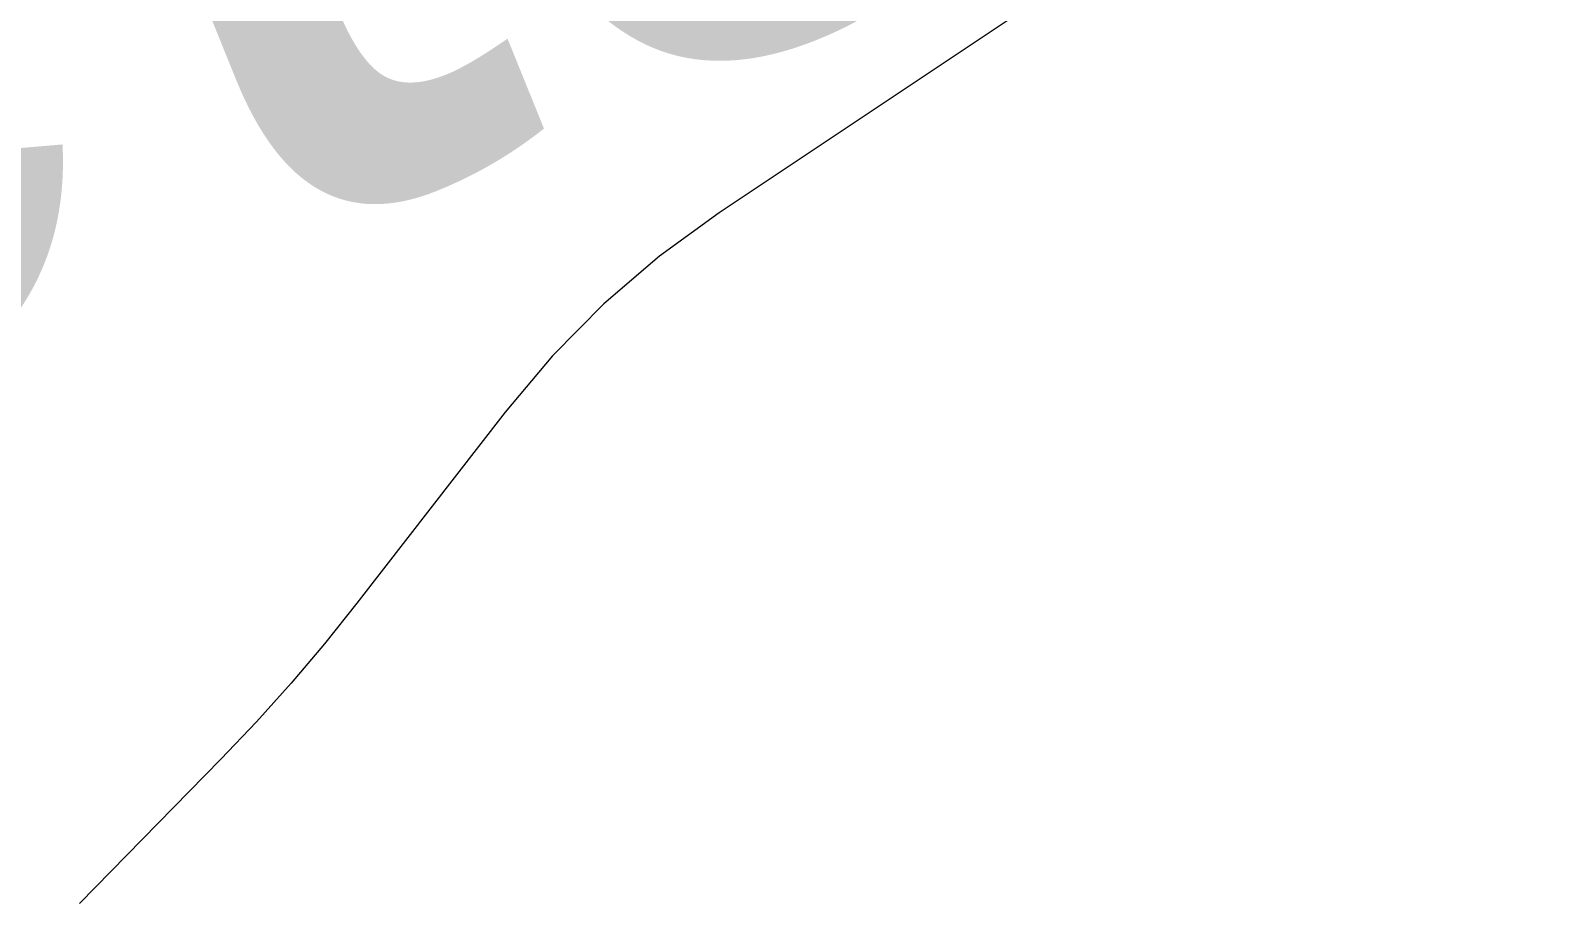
# Model space of a CAD drawing. Extents: x 2498567 to 2501210, y 7092229 to 7094464.
# Drawn here: x 2499752.79 to 2499759.89, y 7092984.19 to 7092988.24 of the extents above; entities that cross this region are included whole.
import ezdxf

# ---------------------------------------------------------------- set-up
doc = ezdxf.new("R2010")
doc.units = 0
doc.header["$MEASUREMENT"] = 0
doc.layers.add('18', color=7, linetype='Continuous', lineweight=0)
doc.layers.add('Level 31', color=254, linetype='Continuous', lineweight=0)
doc.styles.add('MONOTXT', font='monotxt.shx')

msp = doc.modelspace()

# ---------------------------------------------------------------- linework, layer by layer
at = {"layer": 'Level 31', "color": 35, "linetype": 'Continuous', "lineweight": 13}
for p, q in [((2499758.1285, 7092988.7988), (2499756.0093, 7092987.3857)), ((2499756.0093, 7092987.3857), (2499755.731, 7092987.1836)), ((2499755.731, 7092987.1836), (2499755.4717, 7092986.9611)), ((2499755.4717, 7092986.9611), (2499755.2313, 7092986.7183)), ((2499755.2313, 7092986.7183), (2499755.0099, 7092986.4551)), ((2499755.0099, 7092986.4551), (2499754.3176, 7092985.562)), ((2499754.3176, 7092985.562), (2499754.1667, 7092985.3729)), ((2499754.1667, 7092985.3729), (2499754.0104, 7092985.1885)), ((2499754.0104, 7092985.1885), (2499753.8488, 7092985.0087)), ((2499753.8488, 7092985.0087), (2499753.6819, 7092984.8335)), ((2499753.6819, 7092984.8335), (2499753.021, 7092984.1593))]:
    msp.add_line(p, q, dxfattribs=at)

# ---------------------------------------------------------------- texts
at = {"layer": '18', "color": 7, "linetype": 'Continuous', "lineweight": 0, "insert": (2499744.1851, 7092988.4661), "char_height": 4.8, "attachment_point": 1, "rotation": 22.07464, "line_spacing_factor": 0.722892, "style": 'MONOTXT'}
msp.add_mtext('\\FWORKING.shx;Retaining Wall', dxfattribs=at)

doc.saveas('drawing.dxf')
